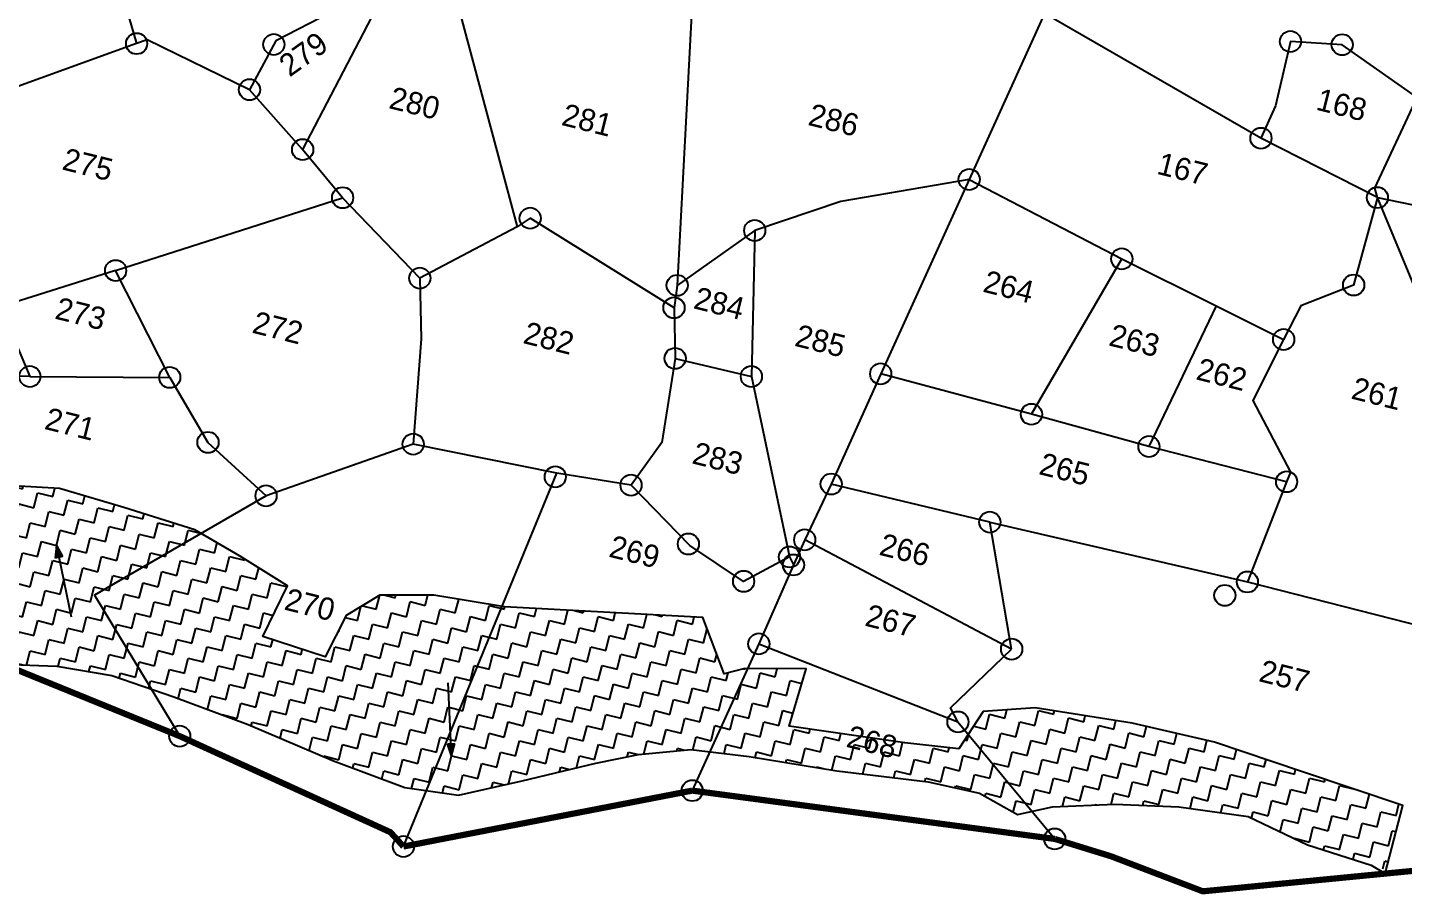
# Model space of a CAD drawing. Header units: metres. Extents: x 280794 to 285693, y 2030679 to 2033512.
# Drawn here: x 282737 to 283602, y 2031294 to 2031839 of the extents above; entities that cross this region are included whole.
import ezdxf
from ezdxf.enums import TextEntityAlignment as Align

# ---------------------------------------------------------------- set-up
doc = ezdxf.new("R2010")
doc.units = ezdxf.units.M
doc.header["$MEASUREMENT"] = 0
for name, color, linetype in [('POLY_HATCH', 12, 'Continuous'), ('POLY_PARCEL', 6, 'Continuous'), ('SYM_ARROW', 1, 'Continuous'), ('SYM_STONE', 1, 'Continuous'), ('TEXT_PARCEL', 7, 'Continuous'), ('V_BOUND_LINE', 7, 'Continuous')]:
    doc.layers.add(name, color=color, linetype=linetype)
doc.styles.add('TEXT_MAP', font='')
doc.styles.get('TEXT_MAP').set_extended_font_data('Kruti Dev 050')

# ---------------------------------------------------------------- blocks, each defined once
blk = doc.blocks.new('STONE')
blk.add_circle((0, 0), 0.851)
blk = doc.blocks.new('ARROWASPECT')
h = blk.add_hatch(color=256)
h.paths.add_polyline_path([(2.85, -2.85), (3.72, -1.98), (0, 0)])
h.paths.add_polyline_path([(0, 0), (1.98, -3.72), (2.85, -2.85)])
for points in [[(0, 0), (17.15, -17.15)], [(0, 0), (1.98, -3.72)], [(0, 0), (3.72, -1.98)], [(3.72, -1.98), (1.98, -3.72)]]:
    blk.add_lwpolyline(points)

msp = doc.modelspace()

# ---------------------------------------------------------------- hatches: boundary and pattern name
at = {"layer": 'POLY_HATCH'}
h = msp.add_hatch(dxfattribs=at)
h.set_pattern_fill('ZIGZAG', color=256, scale=78.075308, angle=-14.01057, style=0)
h.set_pattern_definition([(345.98943, (281493.488, 2031294.874), (11.831844, 7.10632), [9.75941, -9.75941]), (75.98943, (281502.957, 2031292.512), (-7.10632, 11.831844), [9.75941, -9.75941])])
h.paths.add_polyline_path([(282884.81, 2031455.78), (282900.34, 2031487.77), (282870.11, 2031506.64), (282842.1, 2031523.07), (282797.42, 2031537.05), (282756.96, 2031549.03), (282728.07, 2031550.57), (282692.56, 2031545.29), (282673.65, 2031536.88), (282721.18, 2031438.56), (282755.3, 2031437.14), (282789.75, 2031431.37), (282828.87, 2031417.84), (282875.55, 2031400.53), (282929.35, 2031377.66), (282974.25, 2031360.8), (283008.03, 2031356.14), (283048.03, 2031365.04), (283094.25, 2031376.16), (283121.13, 2031381.72), (283154.02, 2031384.84), (283190.7, 2031380.41), (283246.04, 2031371.32), (283303.46, 2031364.5), (283335.69, 2031357.4), (283359.7, 2031343.86), (283381.7, 2031348.75), (283420.81, 2031350.32), (283461.04, 2031348.77), (283504.82, 2031342.57), (283541.95, 2031324.81), (283591.52, 2031308.95), (283601.94, 2031349.48), (283538.37, 2031371.01), (283483.46, 2031389.43), (283431.67, 2031401.41), (283370.77, 2031410.94), (283338.11, 2031408.71), (283322.79, 2031385.16), (283288.78, 2031388.92), (283215.88, 2031399.56), (283226.75, 2031435.55), (283188.08, 2031435.76), (283174.97, 2031432.43), (283161.71, 2031467.86), (283036.81, 2031474.48), (282992.35, 2031481.8), (282958.35, 2031481.79), (282937.25, 2031469.12), (282924.15, 2031443.13)])

# ---------------------------------------------------------------- linework, layer by layer
msp.add_lwpolyline([(282721.18, 2031438.56), (282755.3, 2031437.14), (282789.75, 2031431.37), (282828.87, 2031417.84), (282875.55, 2031400.53), (282929.35, 2031377.66), (282974.25, 2031360.8), (283008.03, 2031356.14), (283048.03, 2031365.04), (283094.25, 2031376.16), (283121.13, 2031381.72), (283154.02, 2031384.84), (283190.7, 2031380.41), (283246.04, 2031371.32), (283303.46, 2031364.5), (283335.69, 2031357.4), (283359.7, 2031343.86), (283381.7, 2031348.75), (283420.81, 2031350.32), (283461.04, 2031348.77), (283504.82, 2031342.57), (283541.95, 2031324.81), (283582.18, 2031311.94), (283590.94, 2031306.72), (283601.94, 2031349.48), (283538.37, 2031371.01), (283483.46, 2031389.43), (283431.67, 2031401.41), (283370.77, 2031410.94), (283338.11, 2031408.71), (283322.79, 2031385.16), (283288.78, 2031388.92), (283215.88, 2031399.56), (283226.75, 2031435.55), (283188.08, 2031435.76), (283174.97, 2031432.43), (283161.71, 2031467.86), (283036.81, 2031474.48), (282992.35, 2031481.8), (282958.35, 2031481.79), (282937.25, 2031469.12), (282924.15, 2031443.13), (282884.81, 2031455.78), (282900.34, 2031487.77), (282870.11, 2031506.64), (282842.1, 2031523.07), (282797.42, 2031537.05), (282756.96, 2031549.03), (282728.07, 2031550.57)], dxfattribs=at)
at = {"layer": 'POLY_PARCEL'}
for points in [[(282780.1, 2031915.56), (282805.41, 2031828.84)], [(282934.79, 2031891.03), (282931.6, 2031858.55), (282928.01, 2031848.54), (282892.96, 2031830.55), (282876.46, 2031799.88)], [(282973.59, 2031884.63), (282909.89, 2031762.18)], [(283000.48, 2031879.98), (283044.94, 2031713.68)], [(283154.84, 2031854.92), (283145.51, 2031676.78)], [(283376.69, 2031847.77), (283329.22, 2031743.4)], [(283512.78, 2031769.33), (283376.69, 2031847.77)], [(282805.41, 2031828.84), (282713.75, 2031795.8)], [(282876.46, 2031799.88), (282812.07, 2031831.24), (282805.41, 2031828.84)], [(283610.98, 2031794.98), (283563.87, 2031828.18), (283531.32, 2031830.19), (283521.84, 2031789.74), (283512.78, 2031769.33)], [(282909.89, 2031762.18), (282876.46, 2031799.88)], [(283586.04, 2031731.96), (283584.51, 2031737.97), (283610.98, 2031794.98)], [(283586.04, 2031731.96), (283512.78, 2031769.33)], [(282935.05, 2031731.93), (282909.89, 2031762.18)], [(283329.22, 2031743.4), (283248.42, 2031729.58), (283194.28, 2031711.28)], [(283329.22, 2031743.4), (283273.55, 2031621.09)], [(283329.22, 2031743.4), (283425.21, 2031693.43)], [(282792.24, 2031686.08), (282935.05, 2031731.93)], [(282983.61, 2031681.28), (282935.05, 2031731.93)], [(283586.04, 2031731.96), (283571.09, 2031676.97), (283537.83, 2031663.87), (283527.05, 2031642.7)], [(283586.04, 2031731.96), (283696.25, 2031709.49)], [(283639.38, 2031658.91), (283616.91, 2031664.52), (283611.29, 2031671.42), (283586.04, 2031731.96)], [(283143.51, 2031662.68), (283053, 2031719.01), (283044.94, 2031713.68)], [(283044.94, 2031713.68), (282983.61, 2031681.28)], [(283194.28, 2031711.28), (283145.51, 2031676.78)], [(283194.28, 2031711.28), (283192.17, 2031619.45)], [(283368.38, 2031595.68), (283425.21, 2031693.43)], [(283425.21, 2031693.43), (283484.56, 2031663.94)], [(282792.24, 2031686.08), (282719.82, 2031663.17)], [(282826.27, 2031618.87), (282792.24, 2031686.08)], [(282983.61, 2031681.28), (282984.5, 2031643.14)], [(283145.51, 2031676.78), (283143.51, 2031662.68)], [(282719.82, 2031663.17), (282738.28, 2031619.42)], [(283143.51, 2031662.68), (283144.21, 2031630.81)], [(283484.56, 2031663.94), (283442.27, 2031575.41)], [(283484.56, 2031663.94), (283527.05, 2031642.7)], [(282984.5, 2031643.14), (282979.44, 2031576.89)], [(283527.05, 2031642.7), (283507.63, 2031604.36), (283531.28, 2031559.31), (283528.89, 2031553.21)], [(283144.21, 2031630.81), (283135.89, 2031577.84), (283116.48, 2031551.07)], [(283144.21, 2031630.81), (283192.17, 2031619.45)], [(283273.55, 2031621.09), (283242.41, 2031551.79)], [(283368.38, 2031595.68), (283273.55, 2031621.09)], [(282738.28, 2031619.42), (282659.86, 2031620.49)], [(282738.28, 2031619.42), (282826.27, 2031618.87)], [(282826.27, 2031618.87), (282850.34, 2031578), (282886.85, 2031544.33)], [(283192.17, 2031619.45), (283216.19, 2031505.91)], [(283442.27, 2031575.41), (283368.38, 2031595.68)], [(282979.44, 2031576.89), (282886.85, 2031544.33)], [(283069.74, 2031558.64), (282979.44, 2031576.89)], [(283528.89, 2031553.21), (283442.27, 2031575.41)], [(282973.3, 2031323.75), (283069.74, 2031558.64)], [(283116.48, 2031551.07), (283069.74, 2031558.64)], [(283242.41, 2031551.79), (283225.74, 2031516.67)], [(283342.2, 2031527.82), (283242.41, 2031551.79)], [(283528.89, 2031553.21), (283504.25, 2031490.17)], [(282886.85, 2031544.33), (282778.88, 2031481.97), (282832.58, 2031393.17)], [(283216.19, 2031505.91), (283187.31, 2031490.57), (283153.51, 2031513.08), (283116.48, 2031551.07)], [(283355.93, 2031447.94), (283342.2, 2031527.82)], [(283342.2, 2031527.82), (283504.25, 2031490.17)], [(283225.74, 2031516.67), (283218.65, 2031500.89)], [(283355.93, 2031447.94), (283225.74, 2031516.67)], [(283218.65, 2031500.89), (283196.89, 2031451.22)], [(283216.19, 2031505.91), (283218.65, 2031500.89)], [(283504.25, 2031490.17), (283625.1, 2031459.41), (283651, 2031471.92)], [(283196.89, 2031451.22), (283154.98, 2031358.92)], [(283196.89, 2031451.22), (283322.13, 2031402.14)], [(283322.13, 2031402.14), (283317.36, 2031411.08), (283355.93, 2031447.94)], [(283322.13, 2031402.14), (283383.03, 2031328.52)]]:
    msp.add_lwpolyline(points, dxfattribs=at)
at = {"layer": 'V_BOUND_LINE', "const_width": 3.9}
for points in [[(282659.86, 2031620.49), (282687.61, 2031452.24), (282832.58, 2031393.17)], [(282832.58, 2031393.17), (282965.12, 2031332.73), (282973.3, 2031323.75)], [(282973.3, 2031323.75), (283154.98, 2031358.92)], [(283154.98, 2031358.92), (283383.03, 2031328.52)], [(283383.03, 2031328.52), (283418.49, 2031317.59), (283476.18, 2031295.56), (283841.07, 2031331.04)]]:
    msp.add_lwpolyline(points, dxfattribs=at)

# ---------------------------------------------------------------- block references
at = {"layer": 'SYM_ARROW'}
for p, xscale, yscale, zscale, rotation in [((282755, 2031513.2), 1.894122655586742, 1.894122655586742, 1.894122655586742, 326.5605982811326), ((283003.6, 2031380.76), 1.894122655586743, 1.894122655586743, 1.894122655586743, 137.6810995078535)]:
    msp.add_blockref('ARROWASPECT', p, dxfattribs=dict(at, xscale=xscale, yscale=yscale, zscale=zscale, rotation=rotation))
at = {"layer": 'SYM_STONE', "xscale": 7.807530832610677, "yscale": 7.807530832610677, "zscale": 7.807530832610677, "rotation": 345.9894324767347}
for p in [(283531.32, 2031830.19), (282805.41, 2031828.84), (282891.75, 2031828.31), (283563.87, 2031828.18), (282876.46, 2031799.88), (283512.78, 2031769.33), (282909.89, 2031762.18), (283329.22, 2031743.4), (282935.05, 2031731.93), (283586.04, 2031731.96), (283053, 2031719.01), (283194.28, 2031711.28), (283425.21, 2031693.43), (282792.24, 2031686.08), (282983.61, 2031681.28), (283145.51, 2031676.78), (283571.09, 2031676.97), (283143.51, 2031662.68), (283527.05, 2031642.7), (283144.21, 2031630.81), (282738.28, 2031619.42), (282826.27, 2031618.87), (283192.17, 2031619.45), (283273.55, 2031621.09), (283368.38, 2031595.68), (282850.34, 2031578), (282979.44, 2031576.89), (283442.27, 2031575.41), (283068.8, 2031556.34), (283528.89, 2031553.21), (282886.85, 2031544.33), (283116.48, 2031551.07), (283242.41, 2031551.79), (283342.2, 2031527.82), (283152.55, 2031514.07), (283225.74, 2031516.67), (283216.19, 2031505.91), (283218.65, 2031500.89), (283187.31, 2031490.57), (283504.25, 2031490.17), (283490.06, 2031481.73), (283196.89, 2031451.22), (283355.93, 2031447.94), (283322.13, 2031402.14), (282832.58, 2031393.17), (283154.98, 2031358.92), (283383.03, 2031328.52), (282973.3, 2031323.75)]:
    msp.add_blockref('STONE', p, dxfattribs=at)

# ---------------------------------------------------------------- texts
at = {"layer": 'TEXT_PARCEL', "style": 'TEXT_MAP'}
for s, rotation, p in [('279', 35.63523, (282914.4, 2031816.58)), ('280', 345.98943, (282978.74, 2031784.59)), ('168', 345.98943, (283561.92, 2031783.61)), ('281', 345.98943, (283087.32, 2031773.99)), ('286', 345.98943, (283242.39, 2031774.01)), ('275', 345.98943, (282773.09, 2031746.02)), ('167', 345.98943, (283461.86, 2031743.27)), ('264', 345.98943, (283352.41, 2031669.07)), ('284', 345.98943, (283170.33, 2031658.66)), ('273', 345.98943, (282768.6, 2031652.17)), ('272', 345.98943, (282892.64, 2031643.32)), ('282', 345.98943, (283063.12, 2031636.75)), ('285', 345.98943, (283234, 2031635.06)), ('263', 345.98943, (283431.6, 2031635.31)), ('262', 345.98943, (283486.49, 2031613.94)), ('261', 345.98943, (283584.06, 2031601.88)), ('271', 345.98943, (282762.01, 2031582.75)), ('283', 345.98943, (283169.4, 2031561.11)), ('265', 345.98943, (283387.64, 2031554.33)), ('269', 345.98943, (283117.07, 2031502.38)), ('266', 345.98943, (283287.13, 2031503.58)), ('270', 345.98943, (282912.79, 2031469.13)), ('267', 345.98943, (283278.16, 2031459.01)), ('257', 345.98943, (283525.96, 2031424.06)), ('268', 345.98943, (283266.41, 2031382.81))]:
    msp.add_text(s, height=14.054, rotation=rotation, dxfattribs=at).set_placement(p, align=Align.CENTER)

doc.saveas('drawing.dxf')
